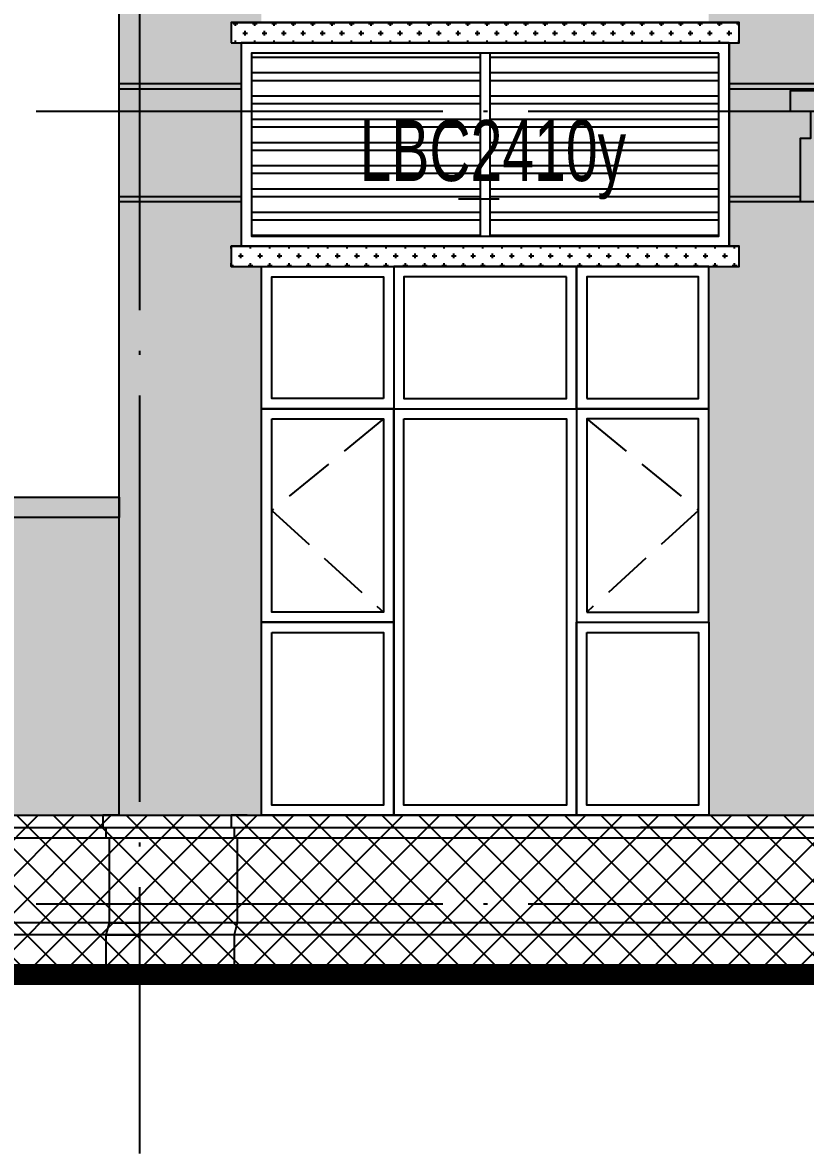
# Model space of a CAD drawing. Extents: x -12446 to 284554, y -295110 to 165007.
# Drawn here: x 57827 to 61677, y -263483 to -257919 of the extents above; entities that cross this region are included whole.
import ezdxf
from ezdxf.enums import TextEntityAlignment as Align

# ---------------------------------------------------------------- set-up
doc = ezdxf.new("R2010")
doc.units = 0
doc.header["$LTSCALE"] = 1000
doc.linetypes.add('AX-14-E$0$AX-85-M02$0$DASH', pattern=[0.35, 0.25, -0.1])
doc.linetypes.add('AX-14-E$0$DOTE', pattern=[2.42, 2, -0.2, 0.02, -0.2])
doc.layers.get('0').update_dxf_attribs({"linetype": 'CONTINUOUS'})
doc.layers.get('Defpoints').update_dxf_attribs({"linetype": 'CONTINUOUS'})
for name, color, linetype in [('A-Anno-Note', 241, 'CONTINUOUS'), ('AX-14-comp-tc$0$AX-T-LMCZ-Z$0$AX-13-E01-E03$0$A-Detl-Patt', 8, 'CONTINUOUS'), ('AX-14-comp-tc$0$AX-T-LMCZ-Z$1$AX-13-E01-E03$0$家具与填充', 251, 'CONTINUOUS'), ('AX-14-E$0$A-Detl-Fine', 152, 'CONTINUOUS'), ('AX-14-E$0$A-Detl-Patt', 8, 'CONTINUOUS'), ('AX-14-E$0$A-Detl-Thin', 131, 'CONTINUOUS'), ('AX-14-E$0$A-Wind-Iden', 11, 'CONTINUOUS'), ('AX-14-E$0$AX-T-LMCZ-Z$1$AX-13-E01-E03$0$家具与填充', 251, 'CONTINUOUS')]:
    doc.layers.add(name, color=color, linetype=linetype)
doc.layers.add('AX-14-E$0$A-Grid', color=222, linetype='AX-14-E$0$DOTE', plot=False)
doc.styles.add('AX-14-E$0$_TCH_DIM', font='JZFZ_ENA', dxfattribs={"width": 0.7, "bigfont": 'JZFZ_CNB'})
pattern_1 = [(180, (0, 0), (-1e-14, -114.3), []), (180, (-38.1, 38.1), (-1e-14, -114.3), [])]
pattern_2 = [(45, (-86013.83, -414895.72), (-89.80256, 89.80256), []), (135, (-86013.83, -414895.72), (-89.80256, -89.80256), [])]

# ---------------------------------------------------------------- blocks, each defined once
blk = doc.blocks.new('AX-14-E$0$ahaeryewhraegew')
at = {"layer": 'AX-14-E$0$AX-T-LMCZ-Z$1$AX-13-E01-E03$0$家具与填充'}
h = blk.add_hatch(dxfattribs=at)
h.set_pattern_fill('ANSI32', color=256, scale=24, angle=135)
h.set_pattern_definition(pattern_1)
h.paths.add_polyline_path([(144811.3, 102637.6), (144811.3, 101737.6), (145936.3, 101737.6), (145936.3, 102637.6)])
h = blk.add_hatch(dxfattribs=at)
h.set_pattern_fill('ANSI32', color=256, scale=24, angle=135)
h.set_pattern_definition(pattern_1)
h.paths.add_polyline_path([(145986.3, 102637.6), (145986.3, 101737.6), (147111.3, 101737.6), (147111.3, 102637.6)])
at = {"layer": 'AX-14-E$0$A-Detl-Fine'}
for points in [[(144761.3, 101687.6), (147161.3, 101687.6), (147161.3, 102687.6), (144761.3, 102687.6)], [(147111.3, 102637.6), (144811.3, 102637.6), (144811.3, 101737.6), (147111.3, 101737.6)], [(145986.3, 102637.6), (145936.3, 102637.6), (145936.3, 101737.6), (145986.3, 101737.6)]]:
    blk.add_lwpolyline(points, close=True, dxfattribs=at)
at = {"layer": 'AX-14-E$0$A-Detl-Thin'}
for p, q in [((144161.3, 102352.6), (144161.3, 105302.6)), ((144711.3, 102787.6), (147211.3, 102787.6)), ((144711.3, 102687.6), (147211.3, 102687.6)), ((144711.3, 102687.6), (144761.3, 102687.6)), ((144761.3, 102687.6), (144761.3, 101687.6)), ((147161.3, 102687.6), (147161.3, 101687.6)), ((147511.3, 101907.6), (151461.3, 101907.6)), ((144711.3, 101687.6), (147211.3, 101687.6)), ((144711.3, 101587.6), (147211.3, 101587.6))]:
    blk.add_line(p, q, dxfattribs=at)
blk.add_lwpolyline([(144711.3, 102687.6), (147211.3, 102687.6), (147211.3, 102787.6), (144711.3, 102787.6)], close=True, dxfattribs=at)
for points in [[(147641.1, 102502.6), (147641.1, 102452.6), (147461.3, 102452.6), (147461.3, 102352.6), (147561.3, 102352.6), (147561.3, 102217.6), (147511.3, 102217.6), (147511.3, 101907.6)], [(147161.3, 101687.6), (144711.3, 101687.6), (144711.3, 101587.6), (147211.3, 101587.6), (147211.3, 101687.6), (147161.3, 101687.6)]]:
    blk.add_lwpolyline(points, dxfattribs=at)
blk = doc.blocks.new('AX-14-E$0$A$C2994032C')
blk.add_line((7300, 675), (3398.7, 675))
at = {"layer": 'AX-14-E$0$A-Detl-Fine'}
for points in [[(1380, 2785), (830, 2785), (830, 3385), (1380, 3385)], [(2280, 3385), (1480, 3385), (1480, 2785), (2280, 2785)], [(2380, 2785), (2930, 2785), (2930, 3385), (2380, 3385)], [(830, 2685), (1380, 2685), (1380, 1735), (830, 1735)], [(1480, 2685), (2280, 2685), (2280, 785), (1480, 785)], [(2380, 1735), (2930, 1735), (2930, 2685), (2380, 2685)], [(830, 1635), (1380, 1635), (1380, 785), (830, 785)], [(2380, 1635), (2930, 1635), (2930, 785), (2380, 785)]]:
    blk.add_lwpolyline(points, close=True, dxfattribs=at)
at = {"layer": 'AX-14-E$0$A-Detl-Patt', "linetype": 'AX-14-E$0$AX-85-M02$0$DASH'}
for p, q in [((1380, 2685), (830, 2235)), ((2380, 2685), (2930, 2235)), ((830, 2235), (1380, 1735)), ((2930, 2235), (2380, 1735))]:
    blk.add_line(p, q, dxfattribs=at)
at = {"layer": 'AX-14-E$0$A-Detl-Thin'}
for p, q in [((80, 735), (80, 4200)), ((-1400, 735), (3398.7, 735)), ((2709.4, 735), (3398.7, 735)), ((3398.7, 735), (7300, 735)), ((-1385, 675), (3398.7, 675)), ((15, 675), (80, 675)), ((3398.7, 675), (2644.4, 675)), ((7300, 675), (3413.7, 675)), ((-1385, 625), (3413.7, 625)), ((30, 625), (80, 625)), ((2659.4, 625), (3413.7, 625)), ((3413.7, 625), (7315, 625)), ((7330, 206.3), (-1370, 206.3)), ((30, 206.3), (80, 206.3)), ((30, 206.3), (180, 206.3)), ((7315, 146.3), (-1385, 146.3)), ((15, 146.3), (80, 146.3)), ((15, 146.3), (180, 146.3)), ((-1234.2, 0), (15, 0)), ((15, 0), (17078.7, 0))]:
    blk.add_line(p, q, dxfattribs=at)
for points in [[(1430, 2735), (780, 2735), (780, 3435), (1430, 3435)], [(2330, 3435), (1430, 3435), (1430, 2735), (2330, 2735)], [(2330, 2735), (2980, 2735), (2980, 3435), (2330, 3435)], [(780, 2735), (1430, 2735), (1430, 1685), (780, 1685)], [(1430, 2735), (2330, 2735), (2330, 735), (1430, 735)], [(2330, 1685), (2980, 1685), (2980, 2735), (2330, 2735)], [(-1420, 2300), (80, 2300), (80, 2200), (-1420, 2200)], [(780, 1685), (1430, 1685), (1430, 735), (780, 735)], [(2330, 1685), (2980, 1685), (2980, 735), (2330, 735)]]:
    blk.add_lwpolyline(points, close=True, dxfattribs=at)
for points in [[(80, 735), (0, 735), (0, 675), (15, 675), (15, 625), (30, 625), (30, 206.3), (15, 146.3), (15, 0)], [(710, 735), (630, 735), (630, 675), (645, 675), (645, 625), (660, 625), (660, 206.3), (645, 146.3), (645, 0)]]:
    blk.add_lwpolyline(points, dxfattribs=at)
blk = doc.blocks.new('AX-14-E$0$awrhhrejreyhre')
at = {"layer": 'AX-14-E$0$A-Detl-Patt'}
for p, q in [((144161.3, 150253.8), (144761.3, 150253.8)), ((144161.3, 150228.8), (144761.3, 150228.8)), ((147161.3, 150253.8), (147641.1, 150253.8)), ((147161.3, 150228.8), (147641.1, 150228.8)), ((144161.3, 149698.8), (144761.3, 149698.8)), ((144161.3, 149673.8), (144761.3, 149673.8)), ((147161.3, 149698.8), (147511.3, 149698.8)), ((147161.3, 149673.8), (147511.3, 149673.8))]:
    blk.add_line(p, q, dxfattribs=at)
blk = doc.blocks.new('AX-14-comp-tc')
at = {"layer": 'AX-14-comp-tc$0$AX-T-LMCZ-Z$0$AX-13-E01-E03$0$A-Detl-Patt'}
h = blk.add_hatch(dxfattribs=at)
h.set_pattern_fill('CROSS', color=256, scale=30)
h.set_pattern_definition([(0, (-86013.83, -414895.72), (47.625, 47.625), [23.8125, -71.4375]), (90, (-86001.926, -414907.63), (-47.625, 47.625), [23.8125, -71.4375])])
h.paths.add_polyline_path([(58697.5, -264341.9), (61197.5, -264341.9), (61197.5, -264441.9), (58697.5, -264441.9)])
h = blk.add_hatch(dxfattribs=at)
h.set_pattern_fill('CROSS', color=256, scale=30)
h.set_pattern_definition([(0, (-84368.33, -415276.595), (47.625, 47.625), [23.8125, -71.4375]), (90, (-84356.425, -415288.5), (-47.625, 47.625), [23.8125, -71.4375])])
h.paths.add_polyline_path([(58697.5, -265441.9), (61197.5, -265441.9), (61197.5, -265541.9), (58697.5, -265541.9)])
at = {"layer": 'AX-14-comp-tc$0$AX-T-LMCZ-Z$1$AX-13-E01-E03$0$家具与填充'}
h = blk.add_hatch(dxfattribs=at)
h.set_pattern_fill('AR-SAND', color=256, scale=24)
h.set_pattern_definition([(37.5, (-86013.83, -414895.72), (-1.920038, 58.729588), [0, -46.3296, 0, -51.816, 0, -49.53]), (7.5, (-86013.83, -414895.72), (53.942794, 86.019012), [0, -24.9936, 0, -41.7576, 0, -16.002]), (327.5, (-86051.32, -414895.72), (94.919084, 0.172462), [0, -15.24, 0, -54.864, 0, -71.628]), (317.5, (-86051.32, -414895.72), (91.626774, 26.75152), [0, -7.62, 0, -35.9664, 0, -41.148])])
h.paths.add_polyline_path([(61047.5, -256691.9), (61747.8, -256691.9), (61747.8, -257773.9), (61668.7, -257773.9), (61667.5, -258731.9), (61627.5, -258731.9), (61627.5, -258776.9), (61447.5, -258776.9), (61447.5, -258876.9), (61547.5, -258876.9), (61547.5, -259011.9), (61497.5, -259011.9), (61497.5, -259321.9), (61747.8, -259321.9), (61747.8, -260723.9), (61668.7, -260723.9), (61667.5, -261681.9), (61627.5, -261681.9), (61627.5, -261726.9), (61447.5, -261726.9), (61447.5, -261826.9), (61547.5, -261826.9), (61547.5, -261961.9), (61497.5, -261961.9), (61497.5, -262271.9), (61747.8, -262271.9), (61747.8, -263673.9), (61668.7, -263673.9), (61667.5, -264631.9), (61627.5, -264631.9), (61627.5, -264676.9), (61447.5, -264676.9), (61447.5, -264776.9), (61547.5, -264776.9), (61547.5, -264911.9), (61497.5, -264911.9), (61497.5, -265221.9), (69347.5, -265221.9), (69347.5, -268241.9), (69227.5, -268241.9), (69227.5, -267573.9), (68747.5, -267573.9), (68747.5, -265221.9), (66047.5, -265221.9), (66047.5, -267576.9), (65047.5, -267576.9), (65047.5, -265221.9), (62147.5, -265221.9), (62147.5, -267576.9), (61669.1, -267573.9), (61669.1, -268241.9), (61047.5, -268241.9), (61047.5, -265541.9), (61197.5, -265541.9), (61197.5, -265441.9), (61147.5, -265441.9), (61147.5, -264441.9), (61197.5, -264441.9), (61197.5, -264341.9), (61047.5, -264341.9), (61047.5, -262591.9), (61197.5, -262591.9), (61197.5, -262491.9), (61147.5, -262491.9), (61147.5, -261491.9), (61197.5, -261491.9), (61197.5, -261391.9), (61047.5, -261391.9), (61047.5, -259641.9), (61197.5, -259641.9), (61197.5, -259541.9), (61147.5, -259541.9), (61147.5, -258541.9), (61197.5, -258541.9), (61197.5, -258441.9), (61047.5, -258441.9)])
h.paths.add_polyline_path([(58847.5, -256691.9), (58147.5, -256691.9), (58147.5, -268241.9), (58847.5, -268241.9), (58847.5, -265541.9), (58697.5, -265541.9), (58697.5, -265441.9), (58747.5, -265441.9), (58747.5, -264441.9), (58697.5, -264441.9), (58697.5, -264341.9), (58847.5, -264341.9), (58847.5, -262591.9), (58697.5, -262591.9), (58697.5, -262491.9), (58747.5, -262491.9), (58747.5, -261491.9), (58697.5, -261491.9), (58697.5, -261391.9), (58847.5, -261391.9), (58847.5, -259641.9), (58697.5, -259641.9), (58697.5, -259541.9), (58747.5, -259541.9), (58747.5, -258541.9), (58697.5, -258541.9), (58697.5, -258441.9), (58847.5, -258441.9)])
h.paths.add_polyline_path([(56748.8, -268241.9), (58148.8, -268241.9), (58148.8, -266776.9), (56748.8, -266776.9)])
h.paths.add_polyline_path([(56648.8, -266776.9), (58148.8, -266776.9), (58148.8, -266676.9), (56648.8, -266676.9)])
h = blk.add_hatch(dxfattribs=at)
h.set_pattern_fill('AR-SAND', color=256, scale=24)
h.set_pattern_definition([(37.5, (-86013.83, -423745.72), (-1.920038, 58.729588), [0, -46.3296, 0, -51.816, 0, -49.53]), (7.5, (-86013.83, -423745.72), (53.942794, 86.019012), [0, -24.9936, 0, -41.7576, 0, -16.002]), (327.5, (-86051.32, -423745.72), (94.919084, 0.172462), [0, -15.24, 0, -54.864, 0, -71.628]), (317.5, (-86051.32, -423745.72), (91.626774, 26.75152), [0, -7.62, 0, -35.9664, 0, -41.148])])
h.paths.add_polyline_path([(61447.5, -264676.9), (69447.5, -264676.9), (69447.5, -264776.9), (69347.5, -264776.9), (69347.5, -264911.9), (69397.5, -264911.9), (69397.5, -265221.9), (61497.5, -265221.9), (61497.5, -264911.9), (61547.5, -264911.9), (61547.5, -264776.9), (61447.5, -264776.9)])
h = blk.add_hatch(dxfattribs=at)
h.set_pattern_fill('ANSI37', color=256, scale=80)
h.set_pattern_definition(pattern_2)
h.paths.add_polyline_path([(56668.8, -268241.9), (56668.8, -268301.9), (56683.8, -268301.9), (56683.8, -268351.9), (56698.8, -268351.9), (56698.8, -268770.6), (56683.8, -268830.6), (56683.8, -268976.9), (58082.5, -268976.9), (58147.5, -268976.9), (58397.5, -268976.9), (60696.8, -268976.9), (60696.8, -268241.9)])
h = blk.add_hatch(dxfattribs=at)
h.set_pattern_fill('ANSI37', color=256, scale=80)
h.set_pattern_definition(pattern_2)
h.paths.add_polyline_path([(60696.8, -268241.9), (93428.8, -268241.9), (93428.8, -268296.9), (93413.8, -268301.9), (93413.8, -268351.9), (93398.8, -268351.9), (93398.8, -268770.6), (93413.8, -268830.6), (93413.8, -268976.9), (60696.8, -268976.9)])
blk = doc.blocks.new('AX-14-E$0$JB-WIDR-TAG')
at = {"layer": 'Defpoints'}
blk.add_line((-1.694, -2.375), (0.306, -2.375), dxfattribs=at)
at = {"style": 'AX-14-E$0$_TCH_DIM', "width": 0.7}
blk.add_attdef('WD_TAG', text='', height=3, dxfattribs=at).set_placement((0, 0), align=Align.MIDDLE_CENTER)
blk = doc.blocks.new('AX-14-E$0$wegwgewhrejsr')
at = {"layer": 'AX-14-E$0$A-Wind-Iden', "xscale": 100, "yscale": 100, "zscale": 100, "rotation": 3.415094585006376e-08}
blk.add_blockref('AX-14-E$0$JB-WIDR-TAG', (145999.2, 149924.5), dxfattribs=at).add_auto_attribs({'WD_TAG': 'LBC2410y'})
blk = doc.blocks.new('AX-14-E')
at = {"layer": 'AX-14-E$0$A-Grid'}
for p, q in [((58401.6, -199253.6), (58401.6, -263482.7)), ((55473.5, -258354.4), (94520.7, -258354.4)), ((55473.5, -262254.4), (94520.7, -262254.4)), ((55473.5, -262554.4), (94520.7, -262554.4))]:
    blk.add_line(p, q, dxfattribs=at)
at = {"layer": 'AX-14-E$0$A-Detl-Thin'}
blk.add_blockref('AX-14-E$0$ahaeryewhraegew', (-85859.7, -360707), dxfattribs=at)
blk.add_blockref('AX-14-E$0$A$C2994032C', (58221.6, -262554.4), dxfattribs=at)
blk.add_lwpolyline([(58851.6, -261819.4), (58851.6, -261879.4), (58866.6, -261879.4), (58866.6, -261929.4), (58881.6, -261929.4), (58881.6, -262348.1), (58866.6, -262408.1), (58866.6, -262554.4)])
at = {"layer": 'AX-14-E$0$A-Detl-Thin', "const_width": 100}
blk.add_lwpolyline([(56262.5, -262604.4), (94520.7, -262604.4)], dxfattribs=at)
at = {"layer": 'AX-14-E$0$A-Detl-Thin'}
for name, p in [('AX-14-comp-tc', (152.8, 6422.5)), ('AX-14-E$0$wegwgewhrejsr', (-85859.7, -408473.3))]:
    blk.add_blockref(name, p, dxfattribs=at)
at = {"layer": 'AX-14-E$0$A-Detl-Thin', "color": 6}
blk.add_blockref('AX-14-E$0$awrhhrejreyhre', (-85859.7, -408473.3), dxfattribs=at)

msp = doc.modelspace()

# ---------------------------------------------------------------- block references
at = {"layer": 'A-Anno-Note'}
msp.add_blockref('AX-14-E', (0, 0), dxfattribs=at)

doc.saveas('drawing.dxf')
